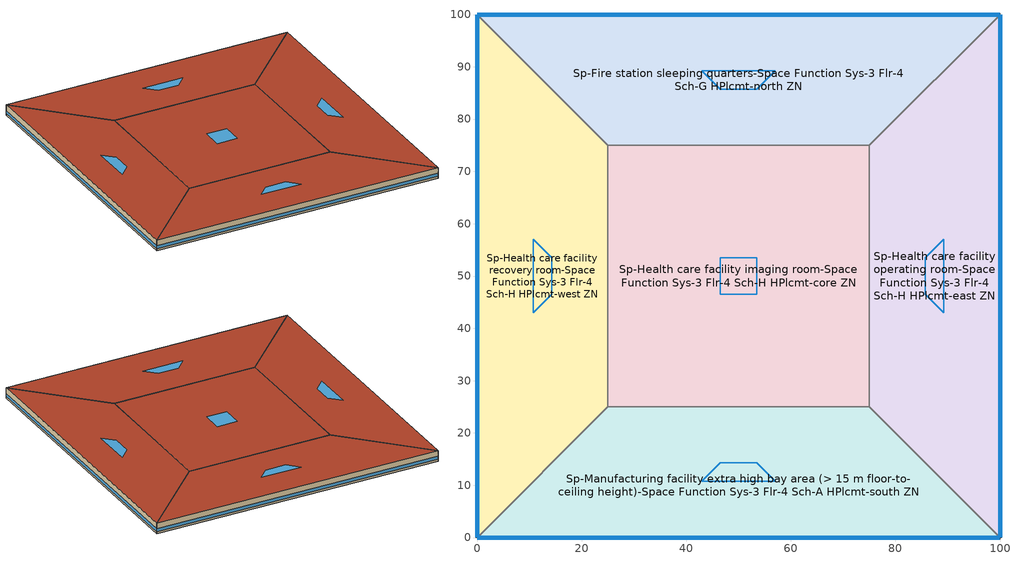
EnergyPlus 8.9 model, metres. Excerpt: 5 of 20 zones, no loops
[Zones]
Sp-Fire station sleeping quarters-Space Function Sys-3 Flr-4 Sch-G HPlcmt-north ZN
 floor to Sp-Health care facility medical supply room-Space Function Sys-3 Flr-3 Sch-H HPlcmt-north ZN (BTAP-Int-Floor): 0,100 100,100 75,75 25,75 z11.4
 wall outside (BTAP-Ext-Wall-Mass:U-0.21): 100,100 0,100 z11.4:15.2
 wall to Sp-Health care facility imaging room-Space Function Sys-3 Flr-4 Sch-H HPlcmt-core ZN (BTAP-Int-Wall): 25,75 75,75 z11.4:15.2
 wall to Sp-Health care facility recovery room-Space Function Sys-3 Flr-4 Sch-H HPlcmt-west ZN (BTAP-Int-Wall): 0,100 25,75 z11.4:15.2
 wall to Sp-Health care facility operating room-Space Function Sys-3 Flr-4 Sch-H HPlcmt-east ZN (BTAP-Int-Wall): 75,75 100,100 z11.4:15.2
 window (BTAP-Ext-FixedWindow:U=0.190 SHGC=0.600): 99.97,100 0.03,100 z12.16:13.11
 roof outside (BTAP-Ext-Roof-Metal:U-0.138): 25,75 75,75 100,100 0,100 z15.2
 skylight (BTAP-Ext-Skylights:U=0.190 SHGC=0.600): 46.46,85.73 53.54,85.73 57.07,89.27 42.93,89.27 z15.2
Sp-Health care facility imaging room-Space Function Sys-3 Flr-4 Sch-H HPlcmt-core ZN
 floor to Sp-Gymnasium/Fitness centre exercise area-Space Function Sys-6 Flr-3 Sch-B HPlcmt-core ZN (BTAP-Int-Floor): 25,25 25,75 75,75 75,25 z11.4
 wall to Sp-Health care facility recovery room-Space Function Sys-3 Flr-4 Sch-H HPlcmt-west ZN (BTAP-Int-Wall): 25,75 25,25 z11.4:15.2
 wall to Sp-Health care facility operating room-Space Function Sys-3 Flr-4 Sch-H HPlcmt-east ZN (BTAP-Int-Wall): 75,25 75,75 z11.4:15.2
 wall to Sp-Manufacturing facility extra high bay area (> 15 m floor-to-ceiling height)-Space Function Sys-3 Flr-4 Sch-A HPlcmt-south ZN (BTAP-Int-Wall): 25,25 75,25 z11.4:15.2
 roof outside (BTAP-Ext-Roof-Metal:U-0.138): 75,25 75,75 25,75 25,25 z15.2
 skylight (BTAP-Ext-Skylights:U=0.190 SHGC=0.600): 53.54,46.46 53.54,53.54 46.46,53.54 46.46,46.46 z15.2
Sp-Health care facility operating room-Space Function Sys-3 Flr-4 Sch-H HPlcmt-east ZN
 floor to Sp-Health care facility exam/treatment room-Space Function Sys-3 Flr-3 Sch-C HPlcmt-east ZN (BTAP-Int-Floor): 100,100 100,0 75,25 75,75 z11.4
 wall outside (BTAP-Ext-Wall-Mass:U-0.21): 100,0 100,100 z11.4:15.2
 wall to Sp-Manufacturing facility extra high bay area (> 15 m floor-to-ceiling height)-Space Function Sys-3 Flr-4 Sch-A HPlcmt-south ZN (BTAP-Int-Wall): 75,25 100,0 z11.4:15.2
 window (BTAP-Ext-FixedWindow:U=0.190 SHGC=0.600): 100,0.03 100,99.97 z12.16:13.11
 roof outside (BTAP-Ext-Roof-Metal:U-0.138): 75,75 75,25 100,0 100,100 z15.2
 skylight (BTAP-Ext-Skylights:U=0.190 SHGC=0.600): 85.73,53.54 85.73,46.46 89.27,42.93 89.27,57.07 z15.2
Sp-Health care facility recovery room-Space Function Sys-3 Flr-4 Sch-H HPlcmt-west ZN
 floor to Sp-Health care facility nursery-Space Function Sys-3 Flr-3 Sch-H HPlcmt-west ZN (BTAP-Int-Floor): 0,0 0,100 25,75 25,25 z11.4
 wall outside (BTAP-Ext-Wall-Mass:U-0.21): 0,100 0,0 z11.4:15.2
 wall to Sp-Manufacturing facility extra high bay area (> 15 m floor-to-ceiling height)-Space Function Sys-3 Flr-4 Sch-A HPlcmt-south ZN (BTAP-Int-Wall): 0,0 25,25 z11.4:15.2
 window (BTAP-Ext-FixedWindow:U=0.190 SHGC=0.600): 0,99.97 0,0.03 z12.16:13.11
 roof outside (BTAP-Ext-Roof-Metal:U-0.138): 25,25 25,75 0,100 0,0 z15.2
 skylight (BTAP-Ext-Skylights:U=0.190 SHGC=0.600): 14.27,46.46 14.27,53.54 10.73,57.07 10.73,42.93 z15.2
Sp-Manufacturing facility extra high bay area (> 15 m floor-to-ceiling height)-Space Function Sys-3 Flr-4 Sch-A HPlcmt-south ZN
 floor to Sp-Gymnasium/Fitness centre playing area-Space Function Sys-6 Flr-3 Sch-B HPlcmt-south ZN (BTAP-Int-Floor): 100,0 0,0 25,25 75,25 z11.4
 wall outside (BTAP-Ext-Wall-Mass:U-0.21): 0,0 100,0 z11.4:15.2
 window (BTAP-Ext-FixedWindow:U=0.190 SHGC=0.600): 0.03,0 99.97,0 z12.16:13.11
 roof outside (BTAP-Ext-Roof-Metal:U-0.138): 75,25 25,25 0,0 100,0 z15.2
 skylight (BTAP-Ext-Skylights:U=0.190 SHGC=0.600): 53.54,14.27 46.46,14.27 42.93,10.73 57.07,10.73 z15.2
[Building]
Building 1
[Site:Location]
Fort McMurray AP_AB_CAN: Latitude {deg}=56.653; Longitude {deg}=-111.223; Time Zone {hr}=-7; Elevation {m}=369.1
[Site:GroundTemperature:BuildingSurface]
19.527, 19.502, 19.536, 19.598, 20.002, 21.64, 22.225, 22.375, 21.449, 20.121, 19.802, 19.633
[Site:WaterMainsTemperature]
Calculation Method=Correlation; Annual Average Outdoor Air Temperature {C}=1.875; Maximum Difference In Monthly Average Outdoor Air Temperatures {deltaC}=34.4
[SizingPeriod:DesignDay] Day of Month=21; Dry-Bulb Temperature Range Modifier Type=DefaultMultipliers; Humidity Condition Type=Wetbulb; Barometric Pressure {Pa}=96969; Rain Indicator=No; Snow Indicator=No; Daylight Saving Time Indicator=No
Name | Month | Day Type | Maximum Dry-Bulb Temperature {C} | Daily Dry-Bulb Temperature Range {deltaC} | Wetbulb or DewPoint at Maximum Dry-Bulb {C} | Wind Speed {m/s} | Wind Direction {deg} | Solar Model Indicator | ASHRAE Clear Sky Optical Depth for Beam Irradiance (taub) | ASHRAE Clear Sky Optical Depth for Diffuse Irradiance (taud) | Sky Clearness
Fort McMurray AP Ann Clg .4% Condns DB=>MWB | 7 | SummerDesignDay | 28.9 | 12.4 | 17.8 | 3.7 | 250 | ASHRAETau | 0.377 | 2.403
Fort McMurray AP Ann Htg 99.6% Condns DB | 1 | WinterDesignDay | -36.2 | 0 | -36.2 | 1 | 90 | ASHRAEClearSky |  |  | 0
[Material] Thermal Absorptance=0.9
Name | Roughness | Thickness {m} | Conductivity {W/m-K} | Density {kg/m3} | Specific Heat {J/kg-K} | Solar Absorptance | Visible Absorptance
1/2IN Gypsum 1 | Smooth | 0.0127 | 0.16 | 784.9 | 830 | 0.4 | 0.4
100mm Normalweight concrete floor 1 | MediumSmooth | 0.1016 | 2.31 | 2322 | 832 | 0.7 | 0.7
1IN Stucco 1 | Smooth | 0.0253 | 0.6918 | 1858 | 837 | 0.7 | 0.92
8IN CONCRETE HW RefBldg 1 | Rough | 0.2032 | 1.311 | 2240 | 836.8 | 0.7 | 0.7
G01 13mm gypsum board 1 | Smooth | 0.0127 | 0.16 | 800 | 1090 | 0.7 | 0.5
Metal Roof Surface 1 | Smooth | 0.0008 | 45.28 | 7824 | 500 | 0.7 | 0.7
[Material:NoMass] Roughness=Smooth; Thermal Absorptance=0.9; Solar Absorptance=0.7
Name | Thermal Resistance {m2-K/W} | Visible Absorptance
Typical Carpet Pad | 0.21648 | 0.8
Typical Insulation 2 | 4.49096 | 0.7
Typical Insulation 3 | 7.24636 | 0.7
[WindowMaterial:SimpleGlazingSystem]
SimpleGlazing:U=0.190 SHGC=0.600: U-Factor {W/m2-K}=1.9; Solar Heat Gain Coefficient=0.6; Visible Transmittance=0.21
[Construction]
BTAP-Ext-FixedWindow:U=0.190 SHGC=0.600; BTAP-Ext-Skylights:U=0.190 SHGC=0.600: SimpleGlazing:U=0.190 SHGC=0.600
BTAP-Ext-Roof-Metal:U-0.138: Metal Roof Surface 1, Typical Insulation 3
BTAP-Ext-Wall-Mass:U-0.21: 1IN Stucco 1, 8IN CONCRETE HW RefBldg 1, Typical Insulation 2, 1/2IN Gypsum 1
BTAP-Int-Floor: 100mm Normalweight concrete floor 1, Typical Carpet Pad
BTAP-Int-Wall: G01 13mm gypsum board 1, G01 13mm gypsum board 1
[Zone]
Sp-Fire station sleeping quarters-Space Function Sys-3 Flr-4 Sch-G HPlcmt-north ZN; Sp-Health care facility imaging room-Space Function Sys-3 Flr-4 Sch-H HPlcmt-core ZN; Sp-Health care facility operating room-Space Function Sys-3 Flr-4 Sch-H HPlcmt-east ZN; Sp-Health care facility recovery room-Space Function Sys-3 Flr-4 Sch-H HPlcmt-west ZN; Sp-Manufacturing facility extra high bay area (> 15 m floor-to-ceiling height)-Space Function Sys-3 Flr-4 Sch-A HPlcmt-south ZN
[ZoneInfiltration:DesignFlowRate] Schedule=Always On Discrete; Design Flow Rate Calculation Method=Flow/ExteriorArea; Flow per Exterior Surface Area {m3/s-m2}=0.00025; Constant Term Coefficient=0; Temperature Term Coefficient=0; Velocity Term Coefficient=0.224; Velocity Squared Term Coefficient=0
Name | Zone or ZoneList
Fire station sleeping quarters-Space Function Infiltration | Sp-Fire station sleeping quarters-Space Function Sys-3 Flr-4 Sch-G HPlcmt-north ZN
Health care facility imaging room-Space Function Infiltration | Sp-Health care facility imaging room-Space Function Sys-3 Flr-4 Sch-H HPlcmt-core ZN
Health care facility operating room-Space Function Infiltration | Sp-Health care facility operating room-Space Function Sys-3 Flr-4 Sch-H HPlcmt-east ZN
Health care facility recovery room-Space Function Infiltration | Sp-Health care facility recovery room-Space Function Sys-3 Flr-4 Sch-H HPlcmt-west ZN
Manufacturing facility extra high bay area (> 15 m floor-to-ceiling height)-Space Function Infiltration | Sp-Manufacturing facility extra high bay area (> 15 m floor-to-ceiling height)-Space Function Sys-3 Flr-4 Sch-A HPlcmt-south ZN
[Schedule:Constant]
Always On Discrete: Hourly Value=1
